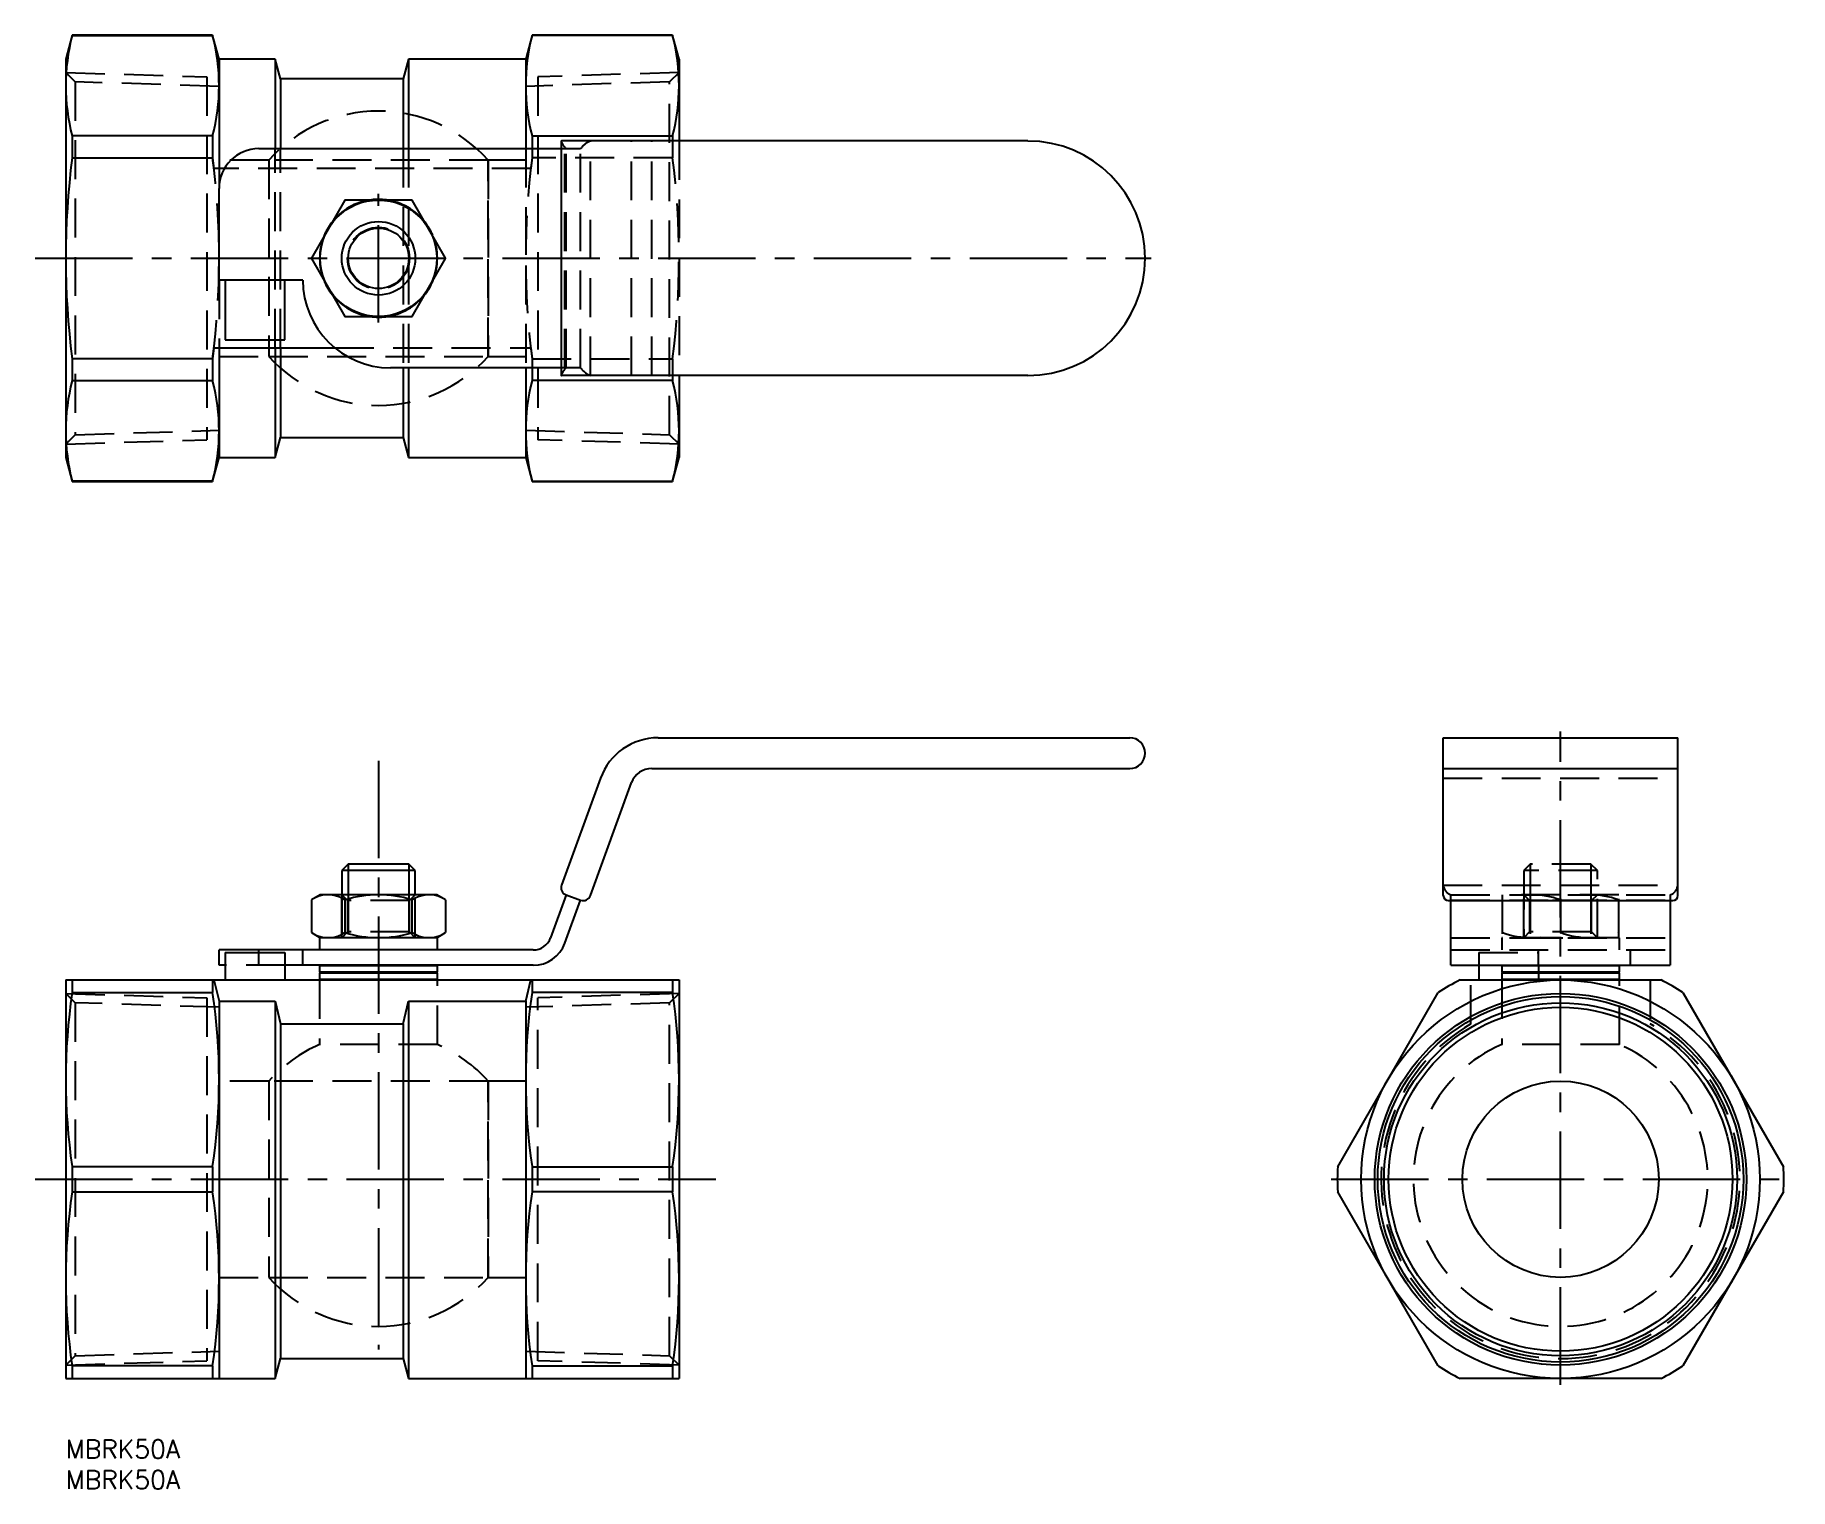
# Model space of a CAD drawing. Extents: x -5 to 281, y -8 to 229.
import ezdxf

# ---------------------------------------------------------------- set-up
doc = ezdxf.new("R2010")
doc.units = 0
doc.header["$LTSCALE"] = 0.5
doc.linetypes.add('CENTER', pattern=[50.8, 31.75, -6.35, 6.35, -6.35])
doc.linetypes.add('DASHED', pattern=[19.05, 12.7, -6.35])
for name, color, linetype in [('MSM_CENTER', 1, 'CENTER'), ('MSM_CONTINUOUS', 7, 'CONTINUOUS'), ('MSM_DASHED', 4, 'DASHED'), ('MSM_NARROW', 5, 'CONTINUOUS'), ('MSM_PART_NUMBER', 7, 'CONTINUOUS')]:
    doc.layers.add(name, color=color, linetype=linetype)
doc.styles.get("Standard").update_dxf_attribs({"font": 'txt.shx', "height": 3, "bigfont": 'bigfont.shx'})

msp = doc.modelspace()

# ---------------------------------------------------------------- linework, layer by layer
at = {"layer": 'MSM_CENTER'}
for p, q in [((51, 182.2), (51, 203.2)), ((-5, 192.7), (177, 192.7)), ((243.75, 9), (243.75, 115.5)), ((51, 110.75), (51, 14.73)), ((-5, 42.5), (106, 42.5)), ((206.35, 42.5), (281.15, 42.5))]:
    msp.add_line(p, q, dxfattribs=at)
at = {"layer": 'MSM_CONTINUOUS'}
for p, q in [((1.05, 229.1), (0, 225.2)), ((23.95, 229.1), (1.05, 229.1)), ((1.05, 229.1), (1.05, 229.04)), ((1.05, 229.04), (23.95, 229.04)), ((25, 225.2), (23.95, 229.1)), ((23.95, 229.1), (23.95, 229.04)), ((76.05, 229.1), (75, 225.2)), ((98.95, 229.1), (76.05, 229.1)), ((76.05, 229.1), (76.05, 229.04)), ((98.95, 229.04), (76.05, 229.04)), ((100, 225.2), (98.95, 229.1)), ((98.95, 229.1), (98.95, 229.04)), ((0, 225.2), (0, 160.2)), ((34.13, 225.2), (25, 225.2)), ((25, 225.2), (25, 207.33)), ((35, 221.95), (34.13, 225.2)), ((34.13, 225.2), (34.13, 210.58)), ((55.87, 225.2), (55, 221.95)), ((75, 225.2), (55.87, 225.2)), ((55.87, 225.2), (55.87, 210.58)), ((75, 225.2), (75, 210.58)), ((100, 225.2), (100, 211.83)), ((55, 221.95), (35, 221.95)), ((35, 221.95), (35, 210.58)), ((55, 221.95), (55, 210.58)), ((23.95, 212.65), (1.05, 212.65)), ((1.05, 212.65), (1.05, 209.09)), ((23.95, 212.65), (23.95, 209.09)), ((76.05, 212.65), (98.95, 212.65)), ((76.05, 212.65), (76.05, 210.58)), ((156.88, 211.83), (80.85, 211.83)), ((98.95, 212.65), (98.95, 211.83)), ((1.05, 209.09), (23.95, 209.09)), ((23.95, 209.09), (24.16, 207.33)), ((31.5, 210.58), (80.77, 210.58)), ((80.77, 211.75), (80.77, 173.65)), ((25.87, 207.33), (24.16, 207.33)), ((25, 189.13), (25, 204.08)), ((45.5, 202.17), (40.05, 192.73)), ((56.45, 202.2), (45.55, 202.2)), ((61.95, 192.73), (56.5, 202.17)), ((40.05, 192.67), (45.5, 183.23)), ((56.5, 183.23), (61.95, 192.67)), ((38.65, 189.13), (25, 189.13)), ((26, 189.13), (26, 179.38)), ((35.75, 179.38), (35.75, 189.13)), ((45.55, 183.2), (56.45, 183.2)), ((24.16, 178.08), (23.95, 176.31)), ((24.16, 178.08), (43.87, 178.08)), ((25, 178.08), (25, 160.2)), ((26, 179.38), (35.75, 179.38)), ((34.13, 178.08), (34.13, 160.2)), ((35, 178.08), (35, 163.45)), ((1.05, 176.31), (1.05, 172.75)), ((23.95, 176.31), (1.05, 176.31)), ((23.95, 176.31), (23.95, 172.75)), ((80.77, 174.83), (52.95, 174.83)), ((55, 174.83), (55, 163.45)), ((55.87, 174.83), (55.87, 160.2)), ((75, 174.83), (75, 160.2)), ((76.05, 174.83), (76.05, 172.75)), ((1.05, 172.75), (23.95, 172.75)), ((98.95, 172.75), (76.05, 172.75)), ((156.88, 173.58), (80.85, 173.58)), ((98.95, 173.58), (98.95, 172.75)), ((100, 173.58), (100, 160.2)), ((34.13, 160.2), (35, 163.45)), ((35, 163.45), (55, 163.45)), ((55, 163.45), (55.87, 160.2)), ((0, 160.2), (1.05, 156.3)), ((23.95, 156.3), (25, 160.2)), ((25, 160.2), (34.13, 160.2)), ((55.87, 160.2), (75, 160.2)), ((75, 160.2), (76.05, 156.3)), ((98.95, 156.3), (100, 160.2)), ((1.05, 156.36), (1.05, 156.3)), ((23.95, 156.36), (1.05, 156.36)), ((1.05, 156.3), (23.95, 156.3)), ((23.95, 156.36), (23.95, 156.3)), ((76.05, 156.36), (76.05, 156.3)), ((76.05, 156.36), (98.95, 156.36)), ((76.05, 156.3), (98.95, 156.3)), ((98.95, 156.36), (98.95, 156.3)), ((96.6, 114.5), (173.5, 114.5)), ((224.63, 88.76), (224.63, 114.5)), ((224.63, 114.5), (262.88, 114.5)), ((262.88, 88.76), (262.88, 114.5)), ((95.55, 109.5), (173.5, 109.5)), ((224.63, 109.5), (262.88, 109.5)), ((87.2, 107.92), (80.85, 90.47)), ((85.55, 88.76), (92.26, 107.2)), ((46.07, 93.9), (45, 92.83)), ((45, 92.83), (45, 88.9)), ((57, 92.83), (45, 92.83)), ((55.93, 93.9), (46.07, 93.9)), ((57, 92.83), (55.93, 93.9)), ((57, 88.9), (57, 92.83)), ((41.5, 88.9), (40.05, 88.06)), ((60.5, 88.9), (41.5, 88.9)), ((61.95, 88.06), (60.5, 88.9)), ((81.59, 88.87), (79.05, 81.87)), ((81.59, 88.87), (83.94, 88.01)), ((40.05, 88.06), (40.05, 82.74)), ((45.5, 88.06), (45.5, 82.74)), ((45.55, 88.06), (45.5, 88.06)), ((45.55, 82.74), (45.55, 88.06)), ((56.5, 88.06), (56.45, 88.06)), ((56.45, 88.06), (56.45, 82.74)), ((56.5, 82.74), (56.5, 88.06)), ((61.95, 88.06), (61.95, 82.74)), ((81.4, 81.02), (83.94, 88.01)), ((225.45, 87.94), (262.05, 87.94)), ((225.88, 77.4), (225.88, 87.94)), ((261.63, 87.94), (261.63, 77.4)), ((40.05, 82.74), (41.5, 81.9)), ((41.4, 81.9), (41.4, 79.9)), ((60.6, 81.9), (41.4, 81.9)), ((45.55, 82.74), (45.5, 82.74)), ((56.5, 82.74), (56.45, 82.74)), ((60.5, 81.9), (61.95, 82.74)), ((60.6, 79.9), (60.6, 81.9)), ((25, 77.4), (25, 79.9)), ((76.23, 79.9), (25, 79.9)), ((26, 77.4), (25, 77.4)), ((26, 79.5), (35.75, 79.5)), ((26, 79.5), (26, 75)), ((35.75, 79.5), (35.75, 75)), ((76.23, 77.4), (35.75, 77.4)), ((38.65, 77.4), (38.65, 79.9)), ((41.5, 77.4), (41.4, 77.3)), ((41.4, 77.3), (41.4, 76.3)), ((60.6, 77.3), (41.4, 77.3)), ((60.6, 77.3), (60.5, 77.4)), ((60.6, 76.3), (60.6, 77.3)), ((225.88, 77.4), (261.63, 77.4)), ((230.43, 77.4), (230.43, 75)), ((234.25, 77.4), (234.15, 77.3)), ((253.35, 77.3), (234.15, 77.3)), ((234.15, 77.3), (234.15, 76.3)), ((253.35, 77.3), (253.25, 77.4)), ((253.35, 76.3), (253.35, 77.3)), ((0, 75), (0, 10)), ((0, 75), (100, 75)), ((1.05, 75), (1.05, 72.95)), ((23.95, 75), (23.95, 72.95)), ((24.16, 75), (25, 71.52)), ((41.4, 76.3), (41.5, 76.2)), ((60.6, 76.3), (41.4, 76.3)), ((41.5, 76.2), (41.4, 76.1)), ((41.4, 76.1), (41.4, 75.1)), ((60.6, 76.1), (41.4, 76.1)), ((41.4, 75.1), (41.5, 75)), ((60.6, 75.1), (41.4, 75.1)), ((60.5, 76.2), (41.5, 76.2)), ((60.5, 76.2), (60.6, 76.3)), ((60.6, 76.1), (60.5, 76.2)), ((60.5, 75), (60.6, 75.1)), ((60.6, 75.1), (60.6, 76.1)), ((75, 71.52), (75.84, 75)), ((76.05, 75), (76.05, 72.95)), ((98.95, 75), (98.95, 72.95)), ((100, 75), (100, 10)), ((227.36, 75), (260.14, 75)), ((234.15, 76.3), (234.25, 76.2)), ((253.35, 76.3), (234.15, 76.3)), ((234.25, 76.2), (234.15, 76.1)), ((253.35, 76.1), (234.15, 76.1)), ((234.15, 76.1), (234.15, 75.1)), ((234.15, 75.1), (234.25, 75)), ((253.35, 75.1), (234.15, 75.1)), ((253.25, 76.2), (234.25, 76.2)), ((253.25, 76.2), (253.35, 76.3)), ((253.35, 76.1), (253.25, 76.2)), ((253.25, 75), (253.35, 75.1)), ((253.35, 75.1), (253.35, 76.1)), ((1.05, 72.95), (23.95, 72.95)), ((98.95, 72.95), (76.05, 72.95)), ((207.41, 44.55), (223.8, 72.95)), ((263.7, 72.95), (280.09, 44.55)), ((25, 71.52), (34.13, 71.52)), ((25, 71.52), (25, 10)), ((34.13, 71.52), (35, 67.83)), ((34.13, 71.52), (34.13, 10)), ((55, 67.83), (55.87, 71.52)), ((55.87, 71.52), (75, 71.52)), ((55.87, 71.52), (55.87, 10)), ((75, 71.52), (75, 10)), ((35, 67.83), (55, 67.83)), ((35, 67.83), (35, 13.25)), ((55, 67.83), (55, 13.25)), ((23.95, 44.55), (1.05, 44.55)), ((1.05, 44.55), (1.05, 40.45)), ((23.95, 44.55), (23.95, 40.45)), ((76.05, 44.55), (98.95, 44.55)), ((76.05, 44.55), (76.05, 40.45)), ((98.95, 44.55), (98.95, 40.45)), ((1.05, 40.45), (23.95, 40.45)), ((98.95, 40.45), (76.05, 40.45)), ((223.8, 12.05), (207.41, 40.45)), ((280.09, 40.45), (263.7, 12.05)), ((1.05, 12.05), (1.05, 10)), ((23.95, 12.05), (1.05, 12.05)), ((23.95, 12.05), (23.95, 10)), ((34.13, 10), (35, 13.25)), ((35, 13.25), (55, 13.25)), ((55, 13.25), (55.87, 10)), ((76.05, 12.05), (76.05, 10)), ((76.05, 12.05), (98.95, 12.05)), ((98.95, 12.05), (98.95, 10)), ((0, 10), (34.13, 10)), ((55.87, 10), (100, 10)), ((260.14, 10), (227.36, 10))]:
    msp.add_line(p, q, dxfattribs=at)
for centre, radius in [((51, 192.7), 9.5), ((51, 192.7), 6), ((243.75, 42.5), 32.5), ((243.75, 42.5), 30.3), ((243.75, 42.5), 28.78), ((243.75, 42.5), 28.04), ((243.75, 42.5), 16)]:
    msp.add_circle(centre, radius, dxfattribs=at)
for centre, radius, start, end in [((32.66, 220.85), 32.66, 165.4682, 194.5318), ((-7.66, 220.85), 32.66, 345.4682, 14.5318), ((107.66, 220.85), 32.66, 165.4682, 194.5318), ((67.34, 220.85), 32.66, 345.4682, 14.5318), ((80.85, 211.75), 0.0754, 90, 180), ((156.88, 192.7), 19.12, 270, 90), ((129.09, 192.7), 129.09, 172.7047, 187.2953), ((31.5, 204.08), 6.5, 90, 180), ((51, 192.7), 10.95, 119.8214, 120.1786), ((51, 192.7), 9.6, 82.3238, 96.9879), ((51, 192.7), 10.95, 59.8214, 60.1786), ((51, 192.7), 9.6, 142.9552, 157.3985), ((51, 192.7), 9.6, 23.0226, 37.6834), ((51, 192.7), 10.95, 179.8214, 180.1786), ((51, 192.7), 10.95, 359.8214, 0.1786), ((52.95, 189.13), 14.3, 180, 270), ((51, 192.7), 9.6, 202.8316, 218.1416), ((51, 192.7), 9.6, 322.6968, 337.1004), ((51, 192.7), 10.95, 239.8214, 240.1786), ((51, 192.7), 9.6, 261.9912, 277.0709), ((51, 192.7), 10.95, 299.8214, 300.1786), ((32.66, 164.55), 32.66, 165.4682, 194.5318), ((-7.66, 164.55), 32.66, 345.4682, 14.5318), ((107.66, 164.55), 32.66, 165.4682, 194.5318), ((80.85, 173.65), 0.0754, 180, 270), ((67.34, 164.55), 32.66, 345.4682, 14.5318), ((96.6, 104.5), 10, 90, 160), ((173.5, 111.99), 2.51, 270, 90), ((95.55, 106), 3.5, 90, 160), ((42.77, 84.05), 4.85, 55.8178, 115.8178), ((51, 70.77), 18.13, 72.52, 107.48), ((59.23, 84.05), 4.85, 64.1782, 124.1825), ((82.02, 90.04), 1.25, 160, 250), ((84.37, 89.19), 1.25, 250, 340), ((225.45, 88.76), 0.822, 180, 270), ((262.05, 88.76), 0.822, 270, 0), ((42.77, 86.75), 4.85, 244.1822, 304.1822), ((51, 100.03), 18.13, 252.52, 287.48), ((59.23, 86.75), 4.85, 235.8175, 295.8218), ((76.23, 82.9), 3, 270, 340), ((76.23, 82.9), 5.5, 270, 340), ((243.75, 42.5), 36.4, 116.7655, 123.2345), ((243.75, 42.5), 36.4, 56.7655, 63.2345), ((96.95, 58.75), 96.95, 171.58, 188.42), ((-71.95, 58.75), 96.95, 351.58, 8.42), ((171.95, 58.75), 96.95, 171.58, 188.42), ((3.05, 58.75), 96.95, 351.58, 8.42), ((243.75, 42.5), 36.4, 176.7655, 183.2345), ((243.75, 42.5), 36.4, 356.7655, 3.2345), ((96.95, 26.25), 96.95, 171.58, 188.42), ((-71.95, 26.25), 96.95, 351.58, 8.42), ((171.95, 26.25), 96.95, 171.58, 188.42), ((3.05, 26.25), 96.95, 351.58, 8.42), ((243.75, 42.5), 36.4, 236.7655, 243.2345), ((243.75, 42.5), 36.4, 296.7655, 303.2345)]:
    msp.add_arc(centre, radius, start, end, dxfattribs=at)
at = {"layer": 'MSM_CONTINUOUS', "color": 1}
msp.add_arc((59.23, 84.05), 4.85, 55.8175, 55.8218, dxfattribs=at)
at = {"layer": 'MSM_DASHED'}
for p, q in [((1.53, 221.48), (0, 223)), ((0, 223), (23, 222.29)), ((25, 220.74), (1.53, 221.48)), ((1.53, 221.48), (1.53, 163.92)), ((23, 222.29), (23, 163.11)), ((98.47, 221.48), (75, 220.74)), ((100, 223), (77, 222.29)), ((77, 222.29), (77, 163.11)), ((100, 223), (98.47, 221.48)), ((98.47, 163.92), (98.47, 221.48)), ((85.55, 173.58), (85.55, 211.83)), ((92.26, 173.58), (92.26, 211.83)), ((95.55, 173.58), (95.55, 211.83)), ((98.95, 211.83), (98.95, 209.09)), ((100, 211.83), (100, 173.58)), ((34.13, 178.08), (34.13, 210.58)), ((35, 178.08), (35, 210.58)), ((55, 210.58), (55, 174.83)), ((55.87, 210.58), (55.87, 174.83)), ((75, 210.58), (75, 174.83)), ((76.05, 209.09), (75.84, 207.33)), ((76.05, 210.58), (76.05, 209.09)), ((98.95, 209.09), (76.05, 209.09)), ((80.77, 210.58), (83.94, 210.58)), ((81.4, 174.83), (81.4, 210.58)), ((81.59, 174.83), (81.59, 210.58)), ((83.94, 174.83), (83.94, 210.58)), ((33.11, 208.7), (25, 208.7)), ((25, 207.33), (25, 204.08)), ((75.84, 207.33), (25.87, 207.33)), ((33.11, 208.7), (33.11, 176.7)), ((68.89, 208.7), (33.11, 208.7)), ((33.11, 208.7), (33.11, 176.7)), ((75, 208.7), (68.89, 208.7)), ((68.89, 208.7), (68.89, 176.7)), ((68.89, 176.7), (68.89, 208.7)), ((25, 189.13), (25, 178.08)), ((43.87, 178.08), (75.84, 178.08)), ((75.84, 178.08), (76.05, 176.31)), ((25, 176.7), (33.11, 176.7)), ((33.11, 176.7), (68.89, 176.7)), ((68.89, 176.7), (75, 176.7)), ((76.05, 176.31), (98.95, 176.31)), ((76.05, 176.31), (76.05, 174.83)), ((83.94, 174.83), (80.77, 174.83)), ((98.95, 176.31), (98.95, 173.58)), ((0, 162.4), (1.53, 163.92)), ((0, 162.4), (23, 163.11)), ((1.53, 163.92), (25, 164.66)), ((75, 164.66), (98.47, 163.92)), ((100, 162.4), (77, 163.11)), ((98.47, 163.92), (100, 162.4)), ((224.63, 107.92), (262.88, 107.92)), ((238.82, 93.9), (237.75, 92.83)), ((249.75, 92.83), (237.75, 92.83)), ((237.75, 92.83), (237.75, 81.9)), ((248.68, 93.9), (238.82, 93.9)), ((238.82, 93.9), (238.82, 88.9)), ((249.75, 92.83), (248.68, 93.9)), ((248.68, 93.9), (248.68, 88.9)), ((249.75, 81.9), (249.75, 92.83)), ((45, 88.9), (45, 81.9)), ((45, 88.9), (45.95, 87.95)), ((46.07, 88.9), (46.07, 81.9)), ((55.93, 88.9), (55.93, 81.9)), ((56.05, 87.95), (57, 88.9)), ((57, 81.9), (57, 88.9)), ((224.63, 90.47), (262.88, 90.47)), ((225.88, 88.87), (261.63, 88.87)), ((225.88, 87.94), (225.88, 88.87)), ((253.25, 88.9), (234.25, 88.9)), ((234.25, 88.9), (234.25, 81.9)), ((237.75, 88.9), (238.7, 87.95)), ((237.75, 81.9), (237.75, 88.9)), ((238.82, 88.9), (238.82, 81.9)), ((248.68, 88.9), (248.68, 81.9)), ((248.8, 87.95), (249.75, 88.9)), ((249.75, 81.9), (249.75, 88.9)), ((253.25, 81.9), (253.25, 88.9)), ((261.63, 88.87), (261.63, 87.94)), ((45.95, 87.95), (45.95, 82.85)), ((56.05, 87.95), (45.95, 87.95)), ((56.05, 82.85), (56.05, 87.95)), ((225.88, 88.01), (261.63, 88.01)), ((234.28, 88.06), (234.25, 88.06)), ((234.28, 82.74), (234.28, 88.06)), ((238.7, 87.95), (238.7, 82.85)), ((248.8, 87.95), (238.7, 87.95)), ((243.78, 88.06), (243.72, 88.06)), ((243.72, 88.06), (243.72, 82.74)), ((243.78, 82.74), (243.78, 88.06)), ((248.8, 82.85), (248.8, 87.95)), ((253.25, 88.06), (253.22, 88.06)), ((253.22, 88.06), (253.22, 82.74)), ((45.95, 82.85), (45, 81.9)), ((56.05, 82.85), (45.95, 82.85)), ((57, 81.9), (56.05, 82.85)), ((225.88, 81.87), (261.63, 81.87)), ((253.35, 81.9), (234.15, 81.9)), ((234.15, 81.9), (234.15, 79.9)), ((234.28, 82.74), (234.25, 82.74)), ((238.7, 82.85), (237.75, 81.9)), ((237.75, 81.9), (249.75, 81.9)), ((248.8, 82.85), (238.7, 82.85)), ((243.78, 82.74), (243.72, 82.74)), ((249.75, 81.9), (248.8, 82.85)), ((253.25, 82.74), (253.22, 82.74)), ((253.35, 79.9), (253.35, 81.9)), ((35.75, 77.4), (26, 77.4)), ((31.5, 77.4), (31.5, 79.9)), ((225.88, 79.9), (261.63, 79.9)), ((230.43, 79.5), (230.43, 77.4)), ((230.43, 79.5), (240.18, 79.5)), ((240.18, 77.4), (240.18, 79.9)), ((240.18, 77.4), (240.18, 75)), ((255.13, 77.4), (255.13, 79.9)), ((41.4, 75), (41.4, 64.5)), ((41.4, 75), (41.4, 64.5)), ((60.6, 64.5), (60.6, 75)), ((60.6, 64.5), (60.6, 75)), ((229.13, 67.83), (229.13, 75)), ((234.15, 75), (234.15, 64.5)), ((234.15, 75), (234.15, 64.5)), ((253.35, 64.5), (253.35, 75)), ((253.35, 64.5), (253.35, 75)), ((258.38, 75), (258.38, 67.83)), ((1.53, 71.28), (0, 72.8)), ((0, 72.8), (23, 72.09)), ((23, 72.09), (23, 12.91)), ((100, 72.8), (77, 72.09)), ((77, 12.91), (77, 72.09)), ((100, 72.8), (98.47, 71.28)), ((25, 70.54), (1.53, 71.28)), ((1.53, 71.28), (1.53, 13.72)), ((98.47, 71.28), (75, 70.54)), ((98.47, 13.72), (98.47, 71.28)), ((60.6, 64.5), (41.4, 64.5)), ((60.6, 64.5), (41.4, 64.5)), ((253.35, 64.5), (234.15, 64.5)), ((253.35, 64.5), (234.15, 64.5)), ((33.11, 58.5), (25, 58.5)), ((33.11, 58.5), (33.11, 26.5)), ((68.89, 58.5), (33.11, 58.5)), ((33.11, 58.5), (33.11, 26.5)), ((75, 58.5), (68.89, 58.5)), ((68.89, 58.5), (68.89, 26.5)), ((68.89, 26.5), (68.89, 58.5)), ((25, 26.5), (33.11, 26.5)), ((33.11, 26.5), (68.89, 26.5)), ((68.89, 26.5), (75, 26.5)), ((1.53, 13.72), (25, 14.46)), ((75, 14.46), (98.47, 13.72)), ((0, 12.2), (1.53, 13.72)), ((0, 12.2), (23, 12.91)), ((100, 12.2), (77, 12.91)), ((98.47, 13.72), (100, 12.2))]:
    msp.add_line(p, q, dxfattribs=at)
msp.add_circle((51, 192.7), 5.05, dxfattribs=at)
for centre, radius, start, end in [((51, 192.7), 24, 41.8103, 138.1897), ((51, 192.7), 24, 41.8103, 138.1897), ((87.2, 208.05), 4.12, 113.6835, 142.2396), ((-104.09, 192.7), 129.09, 352.7047, 7.2953), ((204.09, 192.7), 129.09, 172.7047, 187.2953), ((84.12, 213.22), 3.66, 203.7064, 226.2936), ((-29.09, 192.7), 129.09, 352.7047, 7.2953), ((51, 192.7), 9.6, 96.9879, 142.9552), ((51, 192.7), 9.6, 37.6834, 82.3238), ((51, 192.7), 9.6, 157.3985, 202.8316), ((51, 192.7), 9.6, 337.1004, 23.0226), ((51, 192.7), 9.6, 218.1416, 261.9912), ((51, 192.7), 9.6, 277.0709, 322.6968), ((51, 192.7), 24, 221.8103, 318.1897), ((51, 192.7), 24, 221.8103, 318.1897), ((84.12, 172.18), 3.66, 133.7064, 156.2936), ((87.2, 177.35), 4.12, 217.7604, 246.3165), ((226.51, 90.65), 1.89, 185.4848, 250.4384), ((239, 75.2), 13.7, 69.8675, 110.1325), ((248.5, 75.2), 13.7, 69.8675, 110.1325), ((260.99, 90.65), 1.89, 289.5616, 354.5152), ((225.43, 89.27), 1.33, 270.592, 289.408), ((262.07, 89.27), 1.33, 250.592, 269.408), ((239, 95.6), 13.7, 249.8675, 290.1325), ((248.5, 95.6), 13.7, 249.8675, 290.1325), ((243.75, 42.5), 29.25, 120, 60), ((51, 42.5), 24, 113.5782, 138.1897), ((51, 42.5), 24, 113.5782, 138.1897), ((51, 42.5), 24, 41.8103, 66.4218), ((51, 42.5), 24, 41.8103, 66.4218), ((243.75, 42.5), 24, 113.5782, 66.4218), ((243.75, 42.5), 24, 113.5782, 66.4218), ((51, 42.5), 24, 221.8103, 318.1897), ((51, 42.5), 24, 221.8103, 318.1897)]:
    msp.add_arc(centre, radius, start, end, dxfattribs=at)
at = {"layer": 'MSM_NARROW', "linetype": 'DASHED'}
for p, q in [((46.07, 93.9), (46.07, 88.9)), ((55.93, 93.9), (55.93, 88.9)), ((45, 81.9), (45, 88.9)), ((57, 81.9), (57, 88.9)), ((57, 81.9), (45, 81.9))]:
    msp.add_line(p, q, dxfattribs=at)
at = {"layer": 'MSM_NARROW'}
for centre, radius in [((51, 192.7), 4.93), ((243.75, 42.5), 29.81)]:
    msp.add_circle(centre, radius, dxfattribs=at)

# ---------------------------------------------------------------- texts
at = {"layer": 'MSM_PART_NUMBER'}
for p in [(0, -3), (0, -8)]:
    msp.add_text('MBRK50A', height=3, dxfattribs=at).set_placement(p)

doc.saveas('drawing.dxf')
